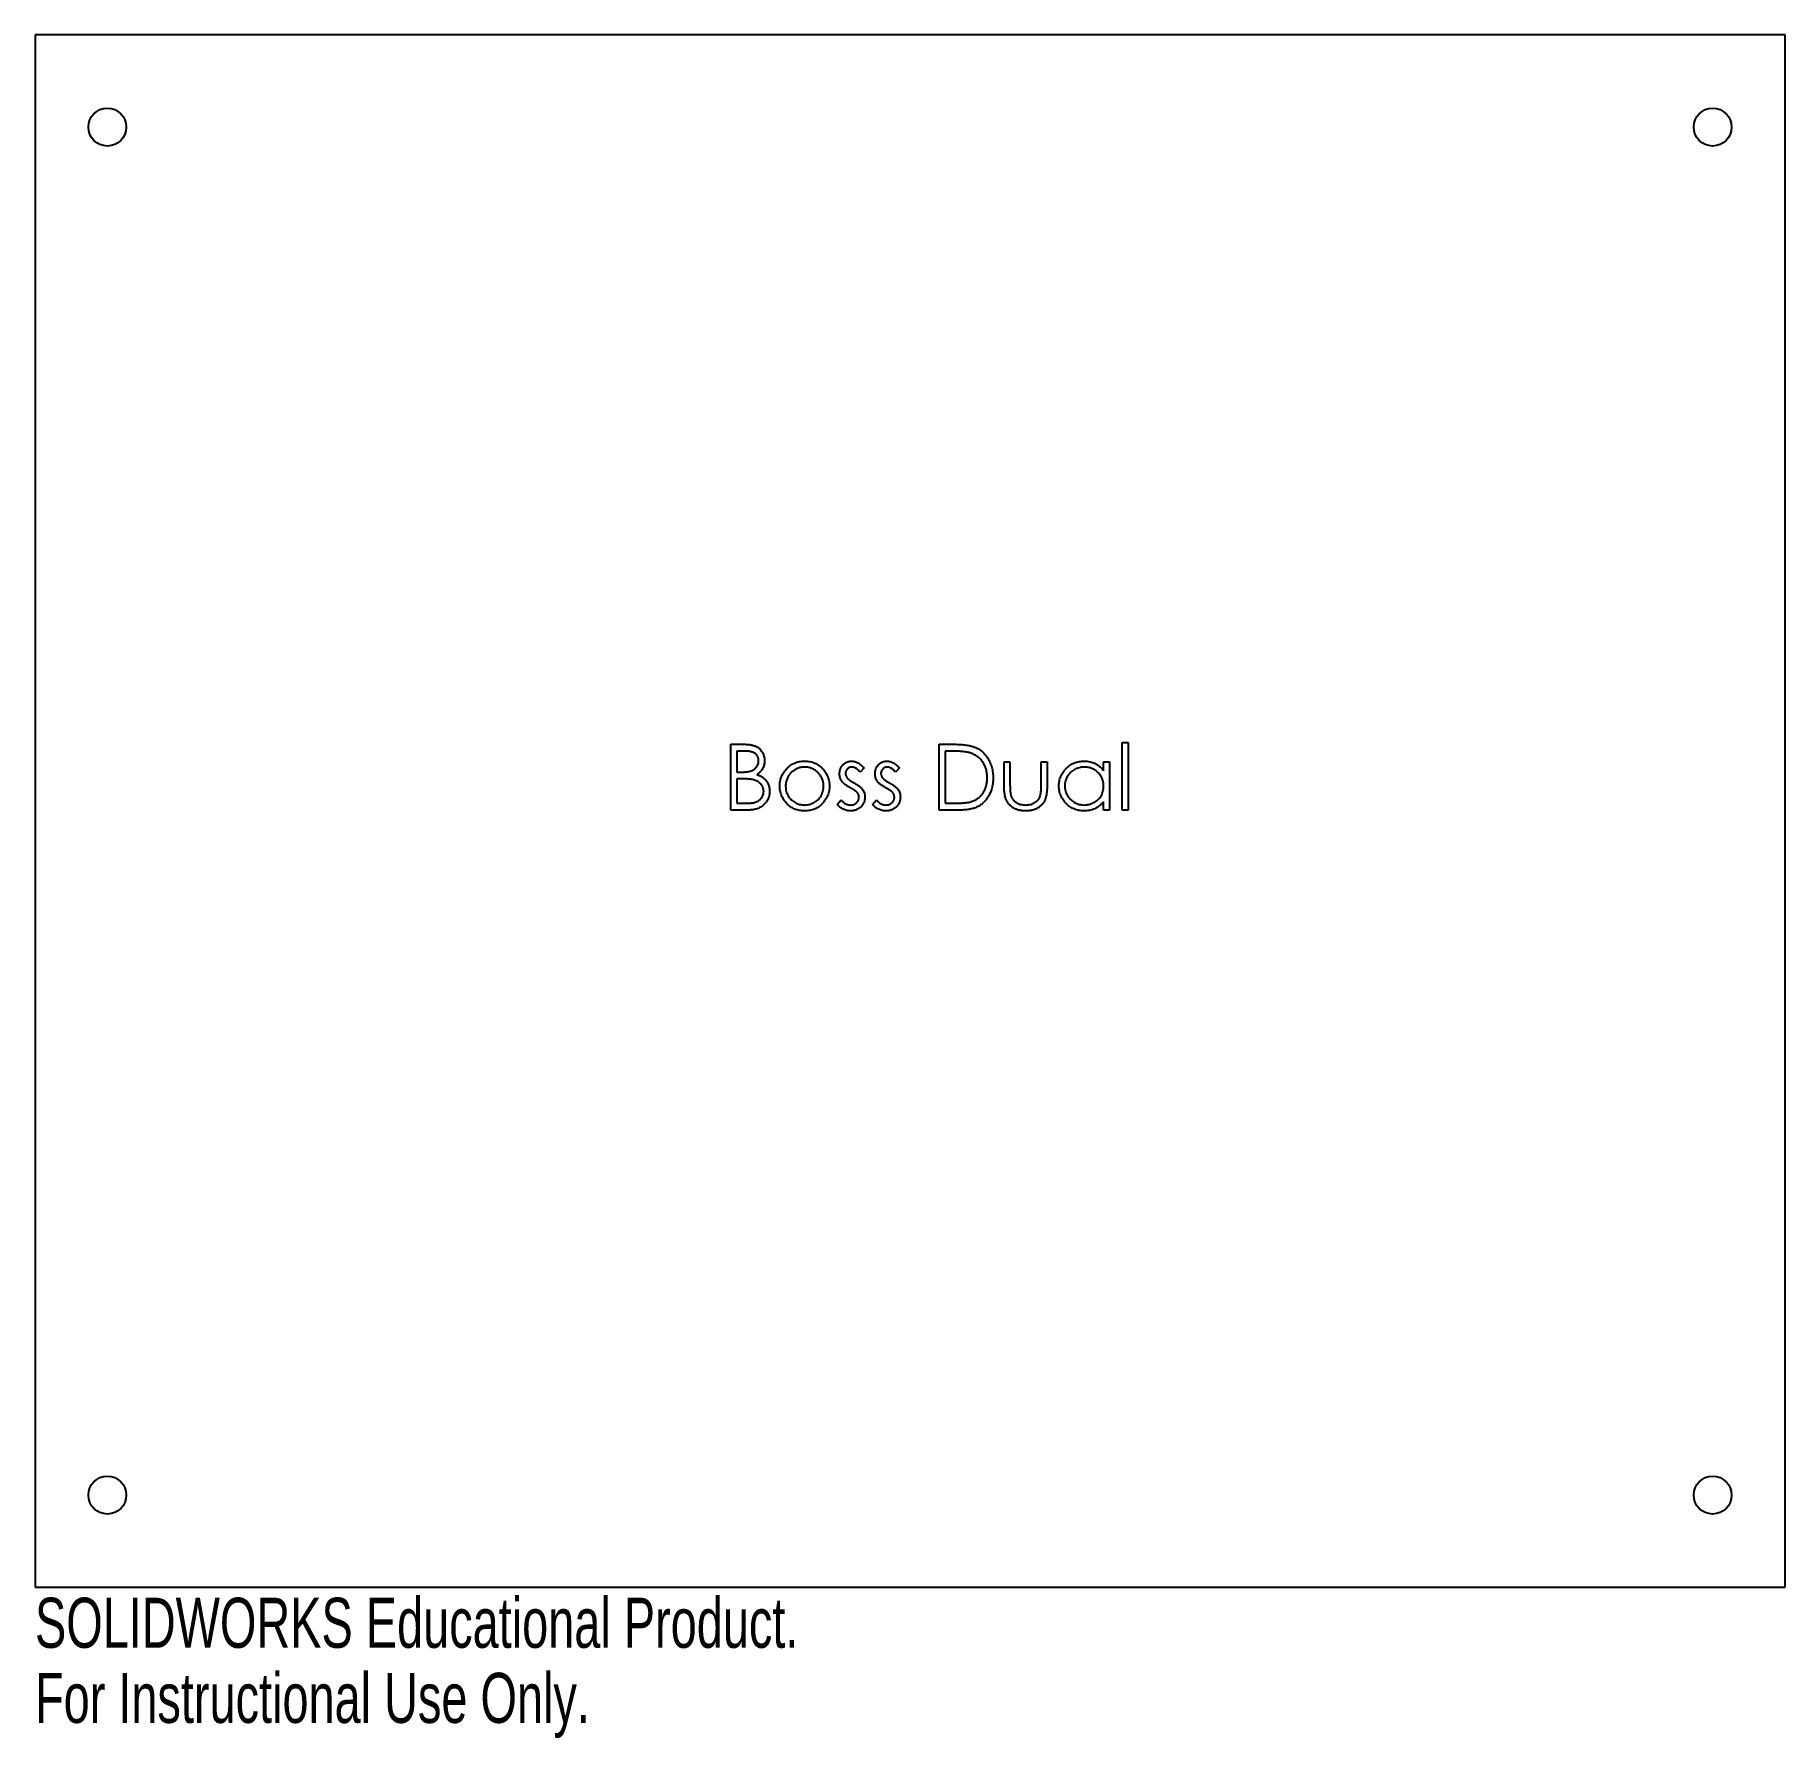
# Model space of a CAD drawing. Header units: inches. Extents: x -3.33 to 3.33, y -3.52 to 2.95.
import ezdxf

# ---------------------------------------------------------------- set-up
doc = ezdxf.new("R2010")
doc.units = ezdxf.units.IN
doc.header["$MEASUREMENT"] = 0
doc.styles.add('SLDTEXTSTYLE0', font='TXT', dxfattribs={"width": 0.7})

msp = doc.modelspace()

# ---------------------------------------------------------------- linework, layer by layer
at = {"color": 7, "linetype": 'Continuous', "lineweight": 25}
for p, q in [((-3.325, 2.95), (-3.325, -2.95)), ((3.325, 2.95), (-3.325, 2.95)), ((3.325, -2.95), (3.325, 2.95)), ((-0.681, 0.2539), (-0.6322, 0.2539)), ((-0.681, 0.0039), (-0.681, 0.2539)), ((-0.6585, 0.2283), (-0.6585, 0.1481)), ((-0.6281, 0.2283), (-0.6585, 0.2283)), ((0.1107, 0.2539), (0.1612, 0.2539)), ((0.1107, 0.0039), (0.1107, 0.2539)), ((0.1507, 0.2283), (0.1331, 0.2283)), ((0.1331, 0.2283), (0.1331, 0.0296)), ((0.8062, 0.2603), (0.8287, 0.2603)), ((0.8062, 0.0039), (0.8062, 0.2603)), ((0.8287, 0.2603), (0.8287, 0.0039)), ((-0.6585, 0.1481), (-0.6434, 0.1481)), ((-0.1745, 0.1638), (-0.1898, 0.1481)), ((-0.0399, 0.1638), (-0.0552, 0.1481)), ((0.3575, 0.1866), (0.3799, 0.1866)), ((0.3575, 0.0993), (0.3575, 0.1866)), ((0.3799, 0.1866), (0.3799, 0.1019)), ((0.4985, 0.1866), (0.521, 0.1866)), ((0.4985, 0.1019), (0.4985, 0.1866)), ((0.521, 0.1866), (0.521, 0.0977)), ((0.7357, 0.1528), (0.7357, 0.1866)), ((0.7357, 0.1866), (0.7581, 0.1866)), ((0.7581, 0.1866), (0.7581, 0.0039)), ((-0.6585, 0.1225), (-0.6585, 0.0296)), ((-0.6436, 0.1225), (-0.6585, 0.1225)), ((-0.6133, 0.0039), (-0.681, 0.0039)), ((-0.6585, 0.0296), (-0.6266, 0.0296)), ((-0.2771, 0.0255), (-0.2622, 0.0424)), ((-0.1425, 0.0255), (-0.1276, 0.0424)), ((0.1882, 0.0039), (0.1107, 0.0039)), ((0.1331, 0.0296), (0.1618, 0.0296)), ((0.7357, 0.0039), (0.7357, 0.0355)), ((0.7581, 0.0039), (0.7357, 0.0039)), ((0.8287, 0.0039), (0.8062, 0.0039)), ((-3.325, -2.95), (3.325, -2.95))]:
    msp.add_line(p, q, dxfattribs=at)
for centre in [(-3.05, 2.6), (3.05, 2.6), (-3.05, -2.6), (3.05, -2.6)]:
    msp.add_circle(centre, 0.072, dxfattribs=at)
for points, knots in [([(-0.6322, 0.2539), (-0.6298, 0.2539), (-0.6252, 0.2539), (-0.6184, 0.2535), (-0.6121, 0.253), (-0.6062, 0.2522), (-0.6008, 0.2512), (-0.5958, 0.25), (-0.5911, 0.2486), (-0.5856, 0.2463), (-0.5794, 0.2429), (-0.5726, 0.2379), (-0.5667, 0.2318), (-0.5617, 0.2249), (-0.5577, 0.2173), (-0.5549, 0.2092), (-0.553, 0.2007), (-0.5528, 0.1949), (-0.5527, 0.192)], [0, 0, 0, 0, 0.062594, 0.121323, 0.17668, 0.228365, 0.276868, 0.321879, 0.364099, 0.403356, 0.477968, 0.550535, 0.623584, 0.698175, 0.773354, 0.847281, 0.922818, 1, 1, 1, 1]), ([(-0.5752, 0.1915), (-0.5752, 0.1929), (-0.5753, 0.1956), (-0.5759, 0.1996), (-0.5769, 0.2033), (-0.5782, 0.2069), (-0.5801, 0.2101), (-0.5823, 0.2132), (-0.5849, 0.216), (-0.5879, 0.2186), (-0.5913, 0.2209), (-0.5952, 0.2229), (-0.5995, 0.2245), (-0.6043, 0.2259), (-0.6096, 0.2269), (-0.6153, 0.2278), (-0.6216, 0.2282), (-0.6258, 0.2282), (-0.6281, 0.2283)], [0, 0, 0, 0, 0.0570031, 0.1118179, 0.1644024, 0.2158698, 0.2668411, 0.317479, 0.3699021, 0.4234004, 0.4797184, 0.5392415, 0.6024307, 0.6710295, 0.7444848, 0.823454, 0.9087403, 1, 1, 1, 1]), ([(0.2276, 0.2213), (0.2255, 0.2218), (0.221, 0.2231), (0.2137, 0.2244), (0.2055, 0.2256), (0.1964, 0.2266), (0.1863, 0.2273), (0.1753, 0.2279), (0.1633, 0.2282), (0.155, 0.2283), (0.1507, 0.2283)], [0, 0, 0, 0, 0.084319, 0.179285, 0.286583, 0.405111, 0.535593, 0.67819, 0.832976, 1, 1, 1, 1]), ([(0.1612, 0.2539), (0.1656, 0.2539), (0.1741, 0.2538), (0.1863, 0.2534), (0.1977, 0.2528), (0.2081, 0.2518), (0.2175, 0.2505), (0.226, 0.249), (0.2336, 0.2472), (0.2383, 0.2456), (0.2405, 0.2449)], [0, 0, 0, 0, 0.164289, 0.317406, 0.458844, 0.589367, 0.707831, 0.81577, 0.91288, 1, 1, 1, 1]), ([(0.2934, 0.1258), (0.2934, 0.1287), (0.2933, 0.1345), (0.2924, 0.1429), (0.2911, 0.151), (0.2892, 0.1588), (0.2867, 0.1663), (0.2837, 0.1734), (0.2802, 0.1803), (0.2761, 0.1867), (0.2715, 0.1928), (0.2665, 0.1983), (0.2611, 0.2034), (0.2553, 0.2081), (0.2489, 0.2121), (0.2422, 0.2157), (0.2351, 0.2188), (0.2301, 0.2204), (0.2276, 0.2213)], [0, 0, 0, 0, 0.070151, 0.137813, 0.203226, 0.267174, 0.330024, 0.391794, 0.453084, 0.514334, 0.575, 0.634865, 0.694116, 0.753442, 0.813126, 0.87408, 0.936007, 1, 1, 1, 1]), ([(0.2405, 0.2449), (0.2434, 0.2438), (0.2491, 0.2416), (0.2573, 0.2375), (0.2649, 0.2329), (0.2722, 0.2276), (0.2788, 0.2217), (0.2851, 0.2154), (0.2908, 0.2083), (0.296, 0.2007), (0.3007, 0.1927), (0.3048, 0.1843), (0.3081, 0.1754), (0.311, 0.1662), (0.3132, 0.1566), (0.3147, 0.1467), (0.3157, 0.1363), (0.3158, 0.1293), (0.3158, 0.1258)], [0, 0, 0, 0, 0.061545, 0.121694, 0.181155, 0.239875, 0.298702, 0.357647, 0.417605, 0.478494, 0.540407, 0.602345, 0.665004, 0.728559, 0.793651, 0.860534, 0.929236, 1, 1, 1, 1]), ([(-0.6434, 0.1481), (-0.6412, 0.1482), (-0.637, 0.1482), (-0.6308, 0.1484), (-0.6251, 0.1488), (-0.6198, 0.1493), (-0.615, 0.15), (-0.6107, 0.1509), (-0.6067, 0.1518), (-0.6022, 0.1533), (-0.5971, 0.1556), (-0.5916, 0.1591), (-0.5867, 0.1633), (-0.5826, 0.1682), (-0.5793, 0.1735), (-0.577, 0.1793), (-0.5754, 0.1853), (-0.5753, 0.1894), (-0.5752, 0.1915)], [0, 0, 0, 0, 0.072301, 0.1397, 0.202289, 0.2606, 0.31319, 0.361739, 0.405706, 0.44554, 0.518832, 0.589778, 0.658867, 0.72843, 0.797283, 0.864815, 0.931364, 1, 1, 1, 1]), ([(-0.5527, 0.192), (-0.5528, 0.1892), (-0.553, 0.1838), (-0.5544, 0.1758), (-0.5567, 0.1683), (-0.5599, 0.1611), (-0.5641, 0.1546), (-0.569, 0.1485), (-0.5749, 0.1432), (-0.5794, 0.1403), (-0.5816, 0.1388)], [0, 0, 0, 0, 0.130569, 0.256581, 0.380552, 0.503623, 0.625739, 0.747549, 0.871766, 1, 1, 1, 1]), ([(-0.5816, 0.1388), (-0.5788, 0.1377), (-0.5734, 0.1356), (-0.5659, 0.1319), (-0.5595, 0.1279), (-0.554, 0.1235), (-0.5493, 0.1188), (-0.5453, 0.1137), (-0.5418, 0.1081), (-0.5388, 0.102), (-0.5365, 0.0956), (-0.5347, 0.089), (-0.5337, 0.082), (-0.5336, 0.0773), (-0.5335, 0.0749)], [0, 0, 0, 0, 0.106057, 0.202914, 0.2903, 0.370223, 0.446384, 0.521397, 0.598291, 0.676142, 0.755529, 0.834887, 0.916646, 1, 1, 1, 1]), ([(-0.4951, 0.0948), (-0.495, 0.0978), (-0.4948, 0.1039), (-0.4937, 0.1128), (-0.4917, 0.1214), (-0.4889, 0.1297), (-0.4854, 0.1377), (-0.4811, 0.1454), (-0.476, 0.1527), (-0.472, 0.1573), (-0.47, 0.1596)], [0, 0, 0, 0, 0.128919, 0.255238, 0.378679, 0.501088, 0.622714, 0.746241, 0.871589, 1, 1, 1, 1]), ([(-0.4005, 0.1674), (-0.4029, 0.1673), (-0.4077, 0.1672), (-0.4148, 0.1661), (-0.4215, 0.1645), (-0.4281, 0.1622), (-0.4343, 0.1592), (-0.4403, 0.1555), (-0.4461, 0.1511), (-0.4515, 0.1462), (-0.4564, 0.1408), (-0.4607, 0.135), (-0.4644, 0.1289), (-0.4674, 0.1226), (-0.4697, 0.116), (-0.4714, 0.1091), (-0.4724, 0.102), (-0.4726, 0.0971), (-0.4726, 0.0946)], [0, 0, 0, 0, 0.063846, 0.126044, 0.187165, 0.247399, 0.30838, 0.36978, 0.432584, 0.497641, 0.562401, 0.625557, 0.687332, 0.748313, 0.809791, 0.871768, 0.934836, 1, 1, 1, 1]), ([(-0.47, 0.1596), (-0.4677, 0.162), (-0.4631, 0.1668), (-0.4555, 0.1729), (-0.4474, 0.1782), (-0.4389, 0.1824), (-0.4299, 0.1857), (-0.4205, 0.1881), (-0.4106, 0.1896), (-0.4038, 0.1897), (-0.4004, 0.1898)], [0, 0, 0, 0, 0.128498, 0.252713, 0.374819, 0.496436, 0.617911, 0.741288, 0.8687, 1, 1, 1, 1]), ([(-0.3284, 0.0946), (-0.3285, 0.0971), (-0.3286, 0.102), (-0.3296, 0.1091), (-0.3313, 0.116), (-0.3336, 0.1226), (-0.3366, 0.129), (-0.3404, 0.135), (-0.3447, 0.1408), (-0.3497, 0.1462), (-0.355, 0.1511), (-0.3608, 0.1555), (-0.3668, 0.1591), (-0.373, 0.1622), (-0.3795, 0.1645), (-0.3863, 0.1661), (-0.3933, 0.1672), (-0.3981, 0.1673), (-0.4005, 0.1674)], [0, 0, 0, 0, 0.065185, 0.128274, 0.19027, 0.251768, 0.312769, 0.374793, 0.43797, 0.503047, 0.568125, 0.63095, 0.692369, 0.752973, 0.813641, 0.874355, 0.936573, 1, 1, 1, 1]), ([(-0.4004, 0.1898), (-0.397, 0.1897), (-0.3903, 0.1896), (-0.3804, 0.1881), (-0.371, 0.1857), (-0.362, 0.1825), (-0.3536, 0.1782), (-0.3455, 0.173), (-0.3379, 0.1669), (-0.3333, 0.1621), (-0.331, 0.1597)], [0, 0, 0, 0, 0.131751, 0.258332, 0.382134, 0.503804, 0.624693, 0.746871, 0.871514, 1, 1, 1, 1]), ([(-0.331, 0.1597), (-0.329, 0.1574), (-0.325, 0.1529), (-0.32, 0.1455), (-0.3156, 0.1378), (-0.3121, 0.1298), (-0.3093, 0.1215), (-0.3074, 0.1128), (-0.3062, 0.1039), (-0.306, 0.0978), (-0.306, 0.0948)], [0, 0, 0, 0, 0.128157, 0.253834, 0.376506, 0.498534, 0.621368, 0.744565, 0.870634, 1, 1, 1, 1]), ([(-0.2675, 0.1419), (-0.2675, 0.1436), (-0.2674, 0.1469), (-0.2668, 0.1517), (-0.2657, 0.1563), (-0.2643, 0.1608), (-0.2624, 0.165), (-0.2602, 0.1689), (-0.2575, 0.1727), (-0.2545, 0.1762), (-0.2511, 0.1794), (-0.2475, 0.1822), (-0.2436, 0.1845), (-0.2396, 0.1865), (-0.2353, 0.188), (-0.2309, 0.189), (-0.2262, 0.1897), (-0.223, 0.1898), (-0.2213, 0.1898)], [0, 0, 0, 0, 0.067978, 0.133044, 0.196507, 0.258613, 0.319728, 0.380873, 0.442636, 0.505079, 0.567881, 0.628814, 0.68891, 0.748765, 0.809386, 0.870884, 0.934037, 1, 1, 1, 1]), ([(-0.2591, 0.1137), (-0.2604, 0.1158), (-0.263, 0.12), (-0.2655, 0.1269), (-0.2673, 0.1343), (-0.2674, 0.1393), (-0.2675, 0.1419)], [0, 0, 0, 0, 0.2462524, 0.4925908, 0.74057, 1, 1, 1, 1]), ([(-0.2213, 0.1674), (-0.2229, 0.1673), (-0.226, 0.1672), (-0.2305, 0.1656), (-0.2346, 0.1633), (-0.2382, 0.16), (-0.2412, 0.1563), (-0.2434, 0.1521), (-0.2448, 0.1475), (-0.245, 0.1444), (-0.2451, 0.1428)], [0, 0, 0, 0, 0.124958, 0.245901, 0.369166, 0.498511, 0.628504, 0.751028, 0.873724, 1, 1, 1, 1]), ([(-0.2451, 0.1428), (-0.245, 0.1413), (-0.2448, 0.1385), (-0.2436, 0.1342), (-0.2416, 0.1301), (-0.2398, 0.1275), (-0.2388, 0.1262)], [0, 0, 0, 0, 0.2400399, 0.4794032, 0.7317567, 1, 1, 1, 1]), ([(-0.2213, 0.1898), (-0.2194, 0.1897), (-0.2155, 0.1896), (-0.2096, 0.1883), (-0.2037, 0.1862), (-0.1978, 0.1834), (-0.192, 0.1796), (-0.1861, 0.1751), (-0.1802, 0.1699), (-0.1765, 0.1659), (-0.1745, 0.1638)], [0, 0, 0, 0, 0.105714, 0.213412, 0.326127, 0.444452, 0.569061, 0.702712, 0.846318, 1, 1, 1, 1]), ([(-0.1898, 0.1481), (-0.1911, 0.1497), (-0.1936, 0.1526), (-0.1976, 0.1565), (-0.2016, 0.1598), (-0.2056, 0.1626), (-0.2095, 0.1647), (-0.2135, 0.1662), (-0.2174, 0.1672), (-0.22, 0.1673), (-0.2213, 0.1674)], [0, 0, 0, 0, 0.1582231, 0.3050355, 0.441309, 0.5659632, 0.6835251, 0.7933341, 0.8985175, 1, 1, 1, 1]), ([(-0.1329, 0.1419), (-0.1328, 0.1436), (-0.1328, 0.1469), (-0.1322, 0.1517), (-0.1311, 0.1563), (-0.1297, 0.1608), (-0.1278, 0.165), (-0.1256, 0.1689), (-0.1229, 0.1727), (-0.1199, 0.1762), (-0.1165, 0.1794), (-0.1129, 0.1822), (-0.109, 0.1845), (-0.105, 0.1865), (-0.1007, 0.188), (-0.0962, 0.189), (-0.0915, 0.1897), (-0.0883, 0.1898), (-0.0867, 0.1898)], [0, 0, 0, 0, 0.067978, 0.133044, 0.196507, 0.258613, 0.319728, 0.380873, 0.442636, 0.505079, 0.567881, 0.628814, 0.68891, 0.748765, 0.809386, 0.870884, 0.934037, 1, 1, 1, 1]), ([(-0.1245, 0.1137), (-0.1258, 0.1158), (-0.1284, 0.12), (-0.1309, 0.1269), (-0.1326, 0.1343), (-0.1328, 0.1393), (-0.1329, 0.1419)], [0, 0, 0, 0, 0.246252, 0.492591, 0.74057, 1, 1, 1, 1]), ([(-0.0867, 0.1674), (-0.0883, 0.1673), (-0.0914, 0.1672), (-0.0959, 0.1656), (-0.1, 0.1633), (-0.1036, 0.16), (-0.1066, 0.1563), (-0.1088, 0.1521), (-0.1102, 0.1475), (-0.1104, 0.1444), (-0.1104, 0.1428)], [0, 0, 0, 0, 0.124958, 0.245901, 0.369166, 0.498511, 0.628504, 0.751028, 0.873724, 1, 1, 1, 1]), ([(-0.1104, 0.1428), (-0.1104, 0.1413), (-0.1102, 0.1385), (-0.109, 0.1342), (-0.107, 0.1301), (-0.1052, 0.1275), (-0.1042, 0.1262)], [0, 0, 0, 0, 0.24004, 0.479403, 0.731757, 1, 1, 1, 1]), ([(-0.0867, 0.1898), (-0.0848, 0.1897), (-0.0808, 0.1896), (-0.075, 0.1883), (-0.0691, 0.1862), (-0.0632, 0.1834), (-0.0574, 0.1796), (-0.0515, 0.1751), (-0.0456, 0.1699), (-0.0418, 0.1659), (-0.0399, 0.1638)], [0, 0, 0, 0, 0.105714, 0.213412, 0.326127, 0.444452, 0.569061, 0.702712, 0.846318, 1, 1, 1, 1]), ([(-0.0552, 0.1481), (-0.0565, 0.1497), (-0.059, 0.1526), (-0.063, 0.1565), (-0.067, 0.1598), (-0.0709, 0.1626), (-0.0749, 0.1647), (-0.0789, 0.1662), (-0.0828, 0.1672), (-0.0854, 0.1673), (-0.0867, 0.1674)], [0, 0, 0, 0, 0.1582231, 0.3050355, 0.441309, 0.5659632, 0.6835251, 0.7933341, 0.8985175, 1, 1, 1, 1]), ([(0.5658, 0.0958), (0.5659, 0.0989), (0.5661, 0.1052), (0.5674, 0.1145), (0.5696, 0.1233), (0.5728, 0.1319), (0.5767, 0.14), (0.5816, 0.1479), (0.5873, 0.1553), (0.5939, 0.1623), (0.601, 0.1688), (0.6087, 0.1744), (0.6166, 0.1792), (0.625, 0.183), (0.6337, 0.1861), (0.6427, 0.1883), (0.6522, 0.1895), (0.6586, 0.1897), (0.6618, 0.1898)], [0, 0, 0, 0, 0.063775, 0.126079, 0.186904, 0.247574, 0.308003, 0.369132, 0.432033, 0.496791, 0.561611, 0.624914, 0.686726, 0.748079, 0.809582, 0.871631, 0.934886, 1, 1, 1, 1]), ([(0.6621, 0.1674), (0.6588, 0.1673), (0.6523, 0.167), (0.6428, 0.1652), (0.6337, 0.1622), (0.6251, 0.1582), (0.6171, 0.153), (0.6099, 0.1468), (0.6035, 0.1397), (0.5981, 0.1316), (0.5937, 0.1231), (0.5906, 0.1141), (0.5886, 0.1049), (0.5884, 0.0986), (0.5883, 0.0955)], [0, 0, 0, 0, 0.085921, 0.169593, 0.252476, 0.336244, 0.419505, 0.502036, 0.584775, 0.669846, 0.754185, 0.836658, 0.91801, 1, 1, 1, 1]), ([(0.6618, 0.1898), (0.6655, 0.1897), (0.6728, 0.1895), (0.6835, 0.1878), (0.6936, 0.185), (0.7033, 0.1812), (0.7124, 0.176), (0.7208, 0.1696), (0.7287, 0.1618), (0.7333, 0.1559), (0.7357, 0.1528)], [0, 0, 0, 0, 0.129862, 0.254654, 0.376015, 0.495255, 0.614798, 0.738106, 0.865196, 1, 1, 1, 1]), ([(0.7357, 0.0949), (0.7356, 0.0974), (0.7355, 0.1024), (0.7345, 0.1097), (0.7328, 0.1166), (0.7305, 0.1233), (0.7275, 0.1296), (0.7238, 0.1357), (0.7195, 0.1414), (0.7145, 0.1467), (0.7091, 0.1515), (0.7033, 0.1558), (0.6972, 0.1594), (0.6908, 0.1623), (0.684, 0.1646), (0.677, 0.1662), (0.6696, 0.1672), (0.6646, 0.1673), (0.6621, 0.1674)], [0, 0, 0, 0, 0.065634, 0.129188, 0.191219, 0.251913, 0.312507, 0.373494, 0.435152, 0.498741, 0.562095, 0.624187, 0.685476, 0.746097, 0.807612, 0.869967, 0.933951, 1, 1, 1, 1]), ([(-0.5969, 0.1196), (-0.5981, 0.1198), (-0.6007, 0.1203), (-0.605, 0.1209), (-0.6099, 0.1214), (-0.6155, 0.1218), (-0.6216, 0.1222), (-0.6284, 0.1223), (-0.6358, 0.1225), (-0.641, 0.1225), (-0.6436, 0.1225)], [0, 0, 0, 0, 0.079306, 0.171953, 0.277057, 0.394731, 0.526177, 0.671345, 0.829285, 1, 1, 1, 1]), ([(-0.6266, 0.0296), (-0.6243, 0.0296), (-0.6199, 0.0296), (-0.6135, 0.0298), (-0.6076, 0.0302), (-0.6022, 0.0308), (-0.5972, 0.0315), (-0.5928, 0.0324), (-0.5887, 0.0334), (-0.5841, 0.035), (-0.5788, 0.0375), (-0.5732, 0.0412), (-0.5681, 0.0457), (-0.5639, 0.0508), (-0.5604, 0.0564), (-0.5578, 0.0624), (-0.5562, 0.0686), (-0.556, 0.0728), (-0.556, 0.0749)], [0, 0, 0, 0, 0.072502, 0.139739, 0.201795, 0.259822, 0.312206, 0.360773, 0.40454, 0.443698, 0.516841, 0.587874, 0.657965, 0.728969, 0.799308, 0.866636, 0.933116, 1, 1, 1, 1]), ([(-0.5335, 0.0749), (-0.5336, 0.0724), (-0.5337, 0.0676), (-0.5347, 0.0606), (-0.5365, 0.0538), (-0.5388, 0.0474), (-0.5419, 0.0412), (-0.5456, 0.0353), (-0.5501, 0.0297), (-0.5551, 0.0244), (-0.5608, 0.0196), (-0.5669, 0.0154), (-0.5735, 0.0119), (-0.5806, 0.0089), (-0.5881, 0.0067), (-0.5961, 0.0051), (-0.6046, 0.004), (-0.6104, 0.004), (-0.6133, 0.0039)], [0, 0, 0, 0, 0.06116, 0.120335, 0.17818, 0.235235, 0.292683, 0.351186, 0.410457, 0.47172, 0.533761, 0.595739, 0.657888, 0.721295, 0.786823, 0.854686, 0.925478, 1, 1, 1, 1]), ([(-0.556, 0.0749), (-0.556, 0.0762), (-0.556, 0.0788), (-0.5566, 0.0827), (-0.5575, 0.0864), (-0.5586, 0.09), (-0.5602, 0.0935), (-0.5621, 0.0968), (-0.5643, 0.1), (-0.5677, 0.1041), (-0.5727, 0.1088), (-0.5799, 0.1134), (-0.588, 0.1172), (-0.5938, 0.1187), (-0.5969, 0.1196)], [0, 0, 0, 0, 0.060287, 0.119602, 0.177503, 0.235143, 0.292133, 0.350871, 0.410098, 0.470732, 0.594829, 0.722579, 0.856691, 1, 1, 1, 1]), ([(-0.4004, 0.0007), (-0.4038, 0.0008), (-0.4105, 0.001), (-0.4203, 0.0023), (-0.4295, 0.0045), (-0.4383, 0.0076), (-0.4467, 0.0116), (-0.4546, 0.0165), (-0.4619, 0.0222), (-0.4687, 0.0288), (-0.4749, 0.036), (-0.4803, 0.0435), (-0.4848, 0.0513), (-0.4886, 0.0594), (-0.4915, 0.0678), (-0.4935, 0.0766), (-0.4948, 0.0856), (-0.495, 0.0917), (-0.4951, 0.0948)], [0, 0, 0, 0, 0.068742, 0.134635, 0.198324, 0.260825, 0.322714, 0.384555, 0.446913, 0.510958, 0.574931, 0.636685, 0.697483, 0.757134, 0.816966, 0.876818, 0.937663, 1, 1, 1, 1]), ([(-0.4726, 0.0946), (-0.4725, 0.0914), (-0.4723, 0.0851), (-0.4704, 0.0757), (-0.4673, 0.0668), (-0.4631, 0.0582), (-0.4579, 0.0503), (-0.4517, 0.0433), (-0.4447, 0.0372), (-0.4368, 0.0321), (-0.4284, 0.0281), (-0.4194, 0.0253), (-0.4101, 0.0234), (-0.4037, 0.0232), (-0.4005, 0.0231)], [0, 0, 0, 0, 0.0847327, 0.1681787, 0.2514882, 0.3358407, 0.4198345, 0.5023449, 0.583649, 0.665931, 0.7487165, 0.8310473, 0.9144098, 1, 1, 1, 1]), ([(-0.4005, 0.0231), (-0.3973, 0.0232), (-0.3909, 0.0234), (-0.3816, 0.0253), (-0.3727, 0.0281), (-0.3642, 0.0321), (-0.3564, 0.0372), (-0.3493, 0.0432), (-0.3432, 0.0503), (-0.3379, 0.0582), (-0.3337, 0.0667), (-0.3306, 0.0757), (-0.3287, 0.0851), (-0.3285, 0.0914), (-0.3284, 0.0946)], [0, 0, 0, 0, 0.085606, 0.168983, 0.250908, 0.333708, 0.416005, 0.49766, 0.579893, 0.663902, 0.748466, 0.831791, 0.915252, 1, 1, 1, 1]), ([(-0.306, 0.0948), (-0.306, 0.0917), (-0.3062, 0.0856), (-0.3075, 0.0766), (-0.3095, 0.0678), (-0.3124, 0.0594), (-0.3162, 0.0513), (-0.3207, 0.0435), (-0.3261, 0.036), (-0.3323, 0.0288), (-0.3391, 0.0222), (-0.3464, 0.0165), (-0.3542, 0.0116), (-0.3626, 0.0076), (-0.3714, 0.0045), (-0.3806, 0.0023), (-0.3904, 0.001), (-0.397, 0.0008), (-0.4004, 0.0007)], [0, 0, 0, 0, 0.062416, 0.123337, 0.183265, 0.243172, 0.302898, 0.363774, 0.425605, 0.489659, 0.553785, 0.616222, 0.677854, 0.739517, 0.802097, 0.865866, 0.931508, 1, 1, 1, 1]), ([(-0.2276, 0.0888), (-0.2295, 0.0898), (-0.2331, 0.0919), (-0.2382, 0.095), (-0.2428, 0.0982), (-0.247, 0.1012), (-0.2508, 0.1044), (-0.254, 0.1075), (-0.2568, 0.1105), (-0.2584, 0.1127), (-0.2591, 0.1137)], [0, 0, 0, 0, 0.157762, 0.30595, 0.443775, 0.572824, 0.692154, 0.802296, 0.905564, 1, 1, 1, 1]), ([(-0.2388, 0.1262), (-0.2383, 0.1255), (-0.2371, 0.124), (-0.2348, 0.122), (-0.2322, 0.1197), (-0.2291, 0.1174), (-0.2256, 0.115), (-0.2217, 0.1126), (-0.2174, 0.1099), (-0.2143, 0.1083), (-0.2128, 0.1074)], [0, 0, 0, 0, 0.0834251, 0.1775598, 0.2839824, 0.4022167, 0.5335685, 0.676121, 0.8316494, 1, 1, 1, 1]), ([(-0.1999, 0.07), (-0.2005, 0.0706), (-0.2018, 0.072), (-0.204, 0.0741), (-0.2068, 0.0762), (-0.21, 0.0786), (-0.2137, 0.081), (-0.2179, 0.0834), (-0.2226, 0.0861), (-0.2259, 0.0879), (-0.2276, 0.0888)], [0, 0, 0, 0, 0.076875, 0.167462, 0.27227, 0.389551, 0.520801, 0.666263, 0.825545, 1, 1, 1, 1]), ([(-0.2128, 0.1074), (-0.2108, 0.1063), (-0.2071, 0.1042), (-0.2017, 0.1009), (-0.1969, 0.0977), (-0.1925, 0.0945), (-0.1886, 0.0913), (-0.1852, 0.0881), (-0.1823, 0.085), (-0.1806, 0.0828), (-0.1799, 0.0817)], [0, 0, 0, 0, 0.1589891, 0.3071146, 0.4462132, 0.5748761, 0.6941521, 0.8045812, 0.9065933, 1, 1, 1, 1]), ([(-0.1938, 0.0525), (-0.1939, 0.0541), (-0.194, 0.0573), (-0.1952, 0.0618), (-0.1971, 0.0662), (-0.199, 0.0687), (-0.1999, 0.07)], [0, 0, 0, 0, 0.2534754, 0.5004533, 0.7455781, 1, 1, 1, 1]), ([(-0.1799, 0.0817), (-0.1786, 0.0796), (-0.176, 0.0754), (-0.1732, 0.0685), (-0.1717, 0.0611), (-0.1714, 0.0561), (-0.1713, 0.0535)], [0, 0, 0, 0, 0.248839, 0.495235, 0.743336, 1, 1, 1, 1]), ([(-0.093, 0.0888), (-0.0949, 0.0898), (-0.0985, 0.0919), (-0.1036, 0.095), (-0.1082, 0.0982), (-0.1124, 0.1012), (-0.1161, 0.1044), (-0.1194, 0.1075), (-0.1222, 0.1105), (-0.1238, 0.1127), (-0.1245, 0.1137)], [0, 0, 0, 0, 0.157762, 0.30595, 0.443775, 0.572824, 0.692154, 0.802296, 0.905564, 1, 1, 1, 1]), ([(-0.1042, 0.1262), (-0.1037, 0.1255), (-0.1025, 0.124), (-0.1002, 0.122), (-0.0976, 0.1197), (-0.0945, 0.1174), (-0.091, 0.115), (-0.0871, 0.1126), (-0.0828, 0.1099), (-0.0797, 0.1083), (-0.0781, 0.1074)], [0, 0, 0, 0, 0.083425, 0.17756, 0.283982, 0.402217, 0.533568, 0.676121, 0.831649, 1, 1, 1, 1]), ([(-0.0653, 0.07), (-0.0659, 0.0706), (-0.0671, 0.072), (-0.0694, 0.0741), (-0.0722, 0.0762), (-0.0754, 0.0786), (-0.0791, 0.081), (-0.0833, 0.0834), (-0.088, 0.0861), (-0.0913, 0.0879), (-0.093, 0.0888)], [0, 0, 0, 0, 0.0768751, 0.1674617, 0.27227, 0.3895508, 0.5208014, 0.6662633, 0.8255449, 1, 1, 1, 1]), ([(-0.0781, 0.1074), (-0.0762, 0.1063), (-0.0724, 0.1042), (-0.0671, 0.1009), (-0.0623, 0.0977), (-0.0579, 0.0945), (-0.054, 0.0913), (-0.0506, 0.0881), (-0.0477, 0.085), (-0.046, 0.0828), (-0.0452, 0.0817)], [0, 0, 0, 0, 0.158989, 0.307115, 0.446213, 0.574876, 0.694152, 0.804581, 0.906593, 1, 1, 1, 1]), ([(-0.0592, 0.0525), (-0.0592, 0.0541), (-0.0594, 0.0573), (-0.0606, 0.0618), (-0.0625, 0.0662), (-0.0644, 0.0687), (-0.0653, 0.07)], [0, 0, 0, 0, 0.2534754, 0.5004533, 0.7455781, 1, 1, 1, 1]), ([(-0.0452, 0.0817), (-0.0439, 0.0796), (-0.0413, 0.0754), (-0.0386, 0.0685), (-0.0371, 0.0611), (-0.0368, 0.0561), (-0.0367, 0.0535)], [0, 0, 0, 0, 0.248839, 0.495235, 0.743336, 1, 1, 1, 1]), ([(0.3158, 0.1258), (0.3158, 0.1227), (0.3157, 0.1166), (0.3149, 0.1076), (0.3138, 0.0989), (0.312, 0.0905), (0.3098, 0.0823), (0.307, 0.0745), (0.3038, 0.0669), (0.3001, 0.0596), (0.296, 0.0528), (0.2916, 0.0463), (0.287, 0.0403), (0.282, 0.0348), (0.2767, 0.0298), (0.2711, 0.0252), (0.2652, 0.0211), (0.2589, 0.0174), (0.2523, 0.0141), (0.245, 0.0114), (0.237, 0.0091), (0.2285, 0.0072), (0.2193, 0.0057), (0.2095, 0.0047), (0.199, 0.004), (0.1919, 0.0039), (0.1882, 0.0039)], [0, 0, 0, 0, 0.046081, 0.090807, 0.134295, 0.177024, 0.218823, 0.260244, 0.30108, 0.341614, 0.381583, 0.42012, 0.458075, 0.494738, 0.531195, 0.566934, 0.602713, 0.638327, 0.674853, 0.713467, 0.754442, 0.797815, 0.843989, 0.893072, 0.944963, 1, 1, 1, 1]), ([(0.2333, 0.0359), (0.2356, 0.0367), (0.2401, 0.0383), (0.2466, 0.0412), (0.2526, 0.0446), (0.2584, 0.0485), (0.2637, 0.0528), (0.2686, 0.0575), (0.2732, 0.0627), (0.2774, 0.0684), (0.2812, 0.0744), (0.2844, 0.0808), (0.2873, 0.0875), (0.2895, 0.0946), (0.2913, 0.1019), (0.2925, 0.1096), (0.2933, 0.1176), (0.2934, 0.123), (0.2934, 0.1258)], [0, 0, 0, 0, 0.0624145, 0.1233382, 0.1831245, 0.241783, 0.3005789, 0.3596801, 0.4188816, 0.4795307, 0.5408505, 0.6023034, 0.6644632, 0.7278057, 0.7928948, 0.8596723, 0.9284644, 1, 1, 1, 1]), ([(0.4394, 0.0007), (0.4372, 0.0007), (0.4328, 0.0008), (0.4264, 0.0013), (0.4203, 0.0021), (0.4144, 0.0033), (0.4088, 0.0048), (0.4035, 0.0066), (0.3985, 0.0089), (0.3938, 0.0113), (0.3894, 0.0142), (0.3852, 0.0173), (0.3814, 0.0206), (0.3778, 0.0243), (0.3745, 0.0282), (0.3716, 0.0324), (0.3689, 0.0368), (0.3664, 0.0415), (0.3643, 0.0467), (0.3624, 0.0524), (0.3609, 0.0587), (0.3597, 0.0657), (0.3587, 0.0732), (0.358, 0.0814), (0.3576, 0.0902), (0.3575, 0.0962), (0.3575, 0.0993)], [0, 0, 0, 0, 0.045152, 0.088727, 0.130534, 0.171071, 0.210096, 0.247769, 0.284849, 0.320986, 0.356387, 0.391549, 0.426191, 0.460511, 0.494971, 0.529534, 0.564576, 0.600096, 0.637535, 0.678213, 0.722583, 0.770182, 0.821879, 0.877067, 0.936524, 1, 1, 1, 1]), ([(0.3799, 0.1019), (0.38, 0.0994), (0.38, 0.0946), (0.3801, 0.0878), (0.3804, 0.0815), (0.3808, 0.0759), (0.3813, 0.0708), (0.3819, 0.0664), (0.3826, 0.0626), (0.3832, 0.0602), (0.3835, 0.0592)], [0, 0, 0, 0, 0.173617, 0.33212, 0.477936, 0.609932, 0.727032, 0.831671, 0.921715, 1, 1, 1, 1]), ([(0.521, 0.0977), (0.5209, 0.0946), (0.5209, 0.0888), (0.5205, 0.0803), (0.5198, 0.0723), (0.5188, 0.065), (0.5176, 0.0582), (0.516, 0.052), (0.5142, 0.0463), (0.5121, 0.0412), (0.5096, 0.0366), (0.507, 0.0322), (0.5039, 0.0281), (0.5007, 0.0242), (0.4972, 0.0206), (0.4933, 0.0173), (0.4892, 0.0142), (0.4848, 0.0114), (0.4801, 0.0088), (0.4752, 0.0066), (0.4699, 0.0049), (0.4644, 0.0033), (0.4585, 0.0021), (0.4524, 0.0013), (0.446, 0.0008), (0.4416, 0.0007), (0.4394, 0.0007)], [0, 0, 0, 0, 0.06221, 0.120696, 0.175548, 0.226191, 0.273711, 0.317302, 0.357837, 0.395428, 0.431089, 0.466097, 0.501015, 0.535424, 0.570174, 0.604765, 0.640093, 0.675939, 0.712225, 0.749455, 0.787601, 0.826784, 0.867829, 0.91016, 0.953939, 1, 1, 1, 1]), ([(0.4948, 0.0574), (0.4951, 0.0584), (0.4958, 0.0606), (0.4965, 0.0643), (0.4971, 0.0688), (0.4977, 0.074), (0.4981, 0.0799), (0.4983, 0.0866), (0.4985, 0.094), (0.4985, 0.0992), (0.4985, 0.1019)], [0, 0, 0, 0, 0.069693, 0.154074, 0.254591, 0.371465, 0.504755, 0.653494, 0.818953, 1, 1, 1, 1]), ([(0.6611, 0.0007), (0.6579, 0.0008), (0.6515, 0.001), (0.6421, 0.0023), (0.6331, 0.0045), (0.6245, 0.0075), (0.6162, 0.0114), (0.6083, 0.0162), (0.6007, 0.0218), (0.5936, 0.0283), (0.5871, 0.0353), (0.5814, 0.0428), (0.5766, 0.0508), (0.5727, 0.059), (0.5696, 0.0677), (0.5674, 0.0767), (0.5661, 0.0861), (0.5659, 0.0925), (0.5658, 0.0958)], [0, 0, 0, 0, 0.06462, 0.127433, 0.189004, 0.24993, 0.310668, 0.372329, 0.434939, 0.499576, 0.564191, 0.626735, 0.688109, 0.749294, 0.810331, 0.871901, 0.935046, 1, 1, 1, 1]), ([(0.5883, 0.0955), (0.5884, 0.0924), (0.5887, 0.0862), (0.5906, 0.077), (0.5938, 0.068), (0.5982, 0.0593), (0.6036, 0.0513), (0.61, 0.044), (0.6173, 0.0378), (0.6253, 0.0325), (0.634, 0.0283), (0.643, 0.0254), (0.6524, 0.0235), (0.6587, 0.0233), (0.6619, 0.0231)], [0, 0, 0, 0, 0.081589, 0.162859, 0.245484, 0.330807, 0.416493, 0.499893, 0.583048, 0.667158, 0.751312, 0.833785, 0.916256, 1, 1, 1, 1]), ([(0.6619, 0.0231), (0.6651, 0.0233), (0.6716, 0.0235), (0.6811, 0.0253), (0.6904, 0.0283), (0.6992, 0.0324), (0.7075, 0.0376), (0.7149, 0.0436), (0.7211, 0.0505), (0.7264, 0.0582), (0.7306, 0.0666), (0.7336, 0.0756), (0.7354, 0.0851), (0.7356, 0.0916), (0.7357, 0.0949)], [0, 0, 0, 0, 0.084802, 0.168664, 0.252552, 0.33824, 0.423103, 0.505556, 0.586176, 0.667136, 0.748499, 0.830452, 0.913456, 1, 1, 1, 1]), ([(-0.2249, 0.0007), (-0.2274, 0.0008), (-0.2324, 0.0009), (-0.2398, 0.0022), (-0.2471, 0.0043), (-0.2541, 0.0071), (-0.2608, 0.0107), (-0.2668, 0.015), (-0.2724, 0.0199), (-0.2755, 0.0236), (-0.2771, 0.0255)], [0, 0, 0, 0, 0.126743, 0.251724, 0.377219, 0.504694, 0.631458, 0.755401, 0.877701, 1, 1, 1, 1]), ([(-0.2622, 0.0424), (-0.2608, 0.0409), (-0.2581, 0.0379), (-0.2537, 0.034), (-0.2492, 0.0307), (-0.2448, 0.0279), (-0.2402, 0.0258), (-0.2355, 0.0243), (-0.2308, 0.0233), (-0.2276, 0.0232), (-0.226, 0.0231)], [0, 0, 0, 0, 0.147476, 0.285904, 0.417172, 0.540501, 0.659238, 0.775006, 0.887229, 1, 1, 1, 1]), ([(-0.226, 0.0231), (-0.2239, 0.0232), (-0.2196, 0.0234), (-0.2136, 0.0252), (-0.208, 0.0279), (-0.2031, 0.0318), (-0.199, 0.0363), (-0.196, 0.0413), (-0.1941, 0.0468), (-0.1939, 0.0506), (-0.1938, 0.0525)], [0, 0, 0, 0, 0.134042, 0.261896, 0.387836, 0.517686, 0.644509, 0.764718, 0.880291, 1, 1, 1, 1]), ([(-0.1713, 0.0535), (-0.1714, 0.0517), (-0.1715, 0.0481), (-0.1722, 0.0429), (-0.1734, 0.0379), (-0.1751, 0.0331), (-0.1773, 0.0285), (-0.1799, 0.0241), (-0.183, 0.0199), (-0.1866, 0.016), (-0.1905, 0.0124), (-0.1947, 0.0093), (-0.1991, 0.0066), (-0.2038, 0.0045), (-0.2088, 0.0028), (-0.2139, 0.0016), (-0.2193, 0.0009), (-0.223, 0.0008), (-0.2249, 0.0007)], [0, 0, 0, 0, 0.064548, 0.127199, 0.188597, 0.24864, 0.309525, 0.370037, 0.431889, 0.495704, 0.559519, 0.621372, 0.682397, 0.743568, 0.805498, 0.86864, 0.933066, 1, 1, 1, 1]), ([(-0.0903, 0.0007), (-0.0928, 0.0008), (-0.0978, 0.0009), (-0.1052, 0.0022), (-0.1125, 0.0043), (-0.1195, 0.0071), (-0.1261, 0.0107), (-0.1322, 0.015), (-0.1378, 0.0199), (-0.1409, 0.0236), (-0.1425, 0.0255)], [0, 0, 0, 0, 0.1267425, 0.251724, 0.3772187, 0.5046935, 0.6314582, 0.7554011, 0.8777005, 1, 1, 1, 1]), ([(-0.1276, 0.0424), (-0.1262, 0.0409), (-0.1235, 0.0379), (-0.1191, 0.034), (-0.1146, 0.0307), (-0.1101, 0.0279), (-0.1056, 0.0258), (-0.1009, 0.0243), (-0.0962, 0.0233), (-0.093, 0.0232), (-0.0914, 0.0231)], [0, 0, 0, 0, 0.147476, 0.285904, 0.417172, 0.540501, 0.659238, 0.775006, 0.887229, 1, 1, 1, 1]), ([(-0.0914, 0.0231), (-0.0892, 0.0232), (-0.085, 0.0234), (-0.079, 0.0252), (-0.0734, 0.0279), (-0.0685, 0.0318), (-0.0644, 0.0363), (-0.0614, 0.0413), (-0.0595, 0.0468), (-0.0593, 0.0506), (-0.0592, 0.0525)], [0, 0, 0, 0, 0.134042, 0.261896, 0.387836, 0.517686, 0.644509, 0.764718, 0.880291, 1, 1, 1, 1]), ([(-0.0367, 0.0535), (-0.0368, 0.0517), (-0.0369, 0.0481), (-0.0376, 0.0429), (-0.0388, 0.0379), (-0.0404, 0.0331), (-0.0427, 0.0285), (-0.0453, 0.0241), (-0.0484, 0.0199), (-0.052, 0.016), (-0.0559, 0.0124), (-0.0601, 0.0093), (-0.0645, 0.0066), (-0.0692, 0.0045), (-0.0741, 0.0028), (-0.0793, 0.0016), (-0.0847, 0.0009), (-0.0884, 0.0008), (-0.0903, 0.0007)], [0, 0, 0, 0, 0.064548, 0.127199, 0.188597, 0.24864, 0.309525, 0.370037, 0.431889, 0.495704, 0.559519, 0.621372, 0.682397, 0.743568, 0.805498, 0.86864, 0.933066, 1, 1, 1, 1]), ([(0.1618, 0.0296), (0.166, 0.0296), (0.1739, 0.0296), (0.1853, 0.0299), (0.1957, 0.0304), (0.2052, 0.0311), (0.2136, 0.032), (0.2211, 0.033), (0.2276, 0.0343), (0.2315, 0.0354), (0.2333, 0.0359)], [0, 0, 0, 0, 0.171901, 0.330628, 0.475549, 0.606746, 0.725024, 0.829742, 0.921323, 1, 1, 1, 1]), ([(0.3835, 0.0592), (0.384, 0.0578), (0.3849, 0.0551), (0.3867, 0.0512), (0.3888, 0.0476), (0.3912, 0.0442), (0.3939, 0.041), (0.3969, 0.038), (0.4002, 0.0352), (0.405, 0.0319), (0.4116, 0.0284), (0.4203, 0.0253), (0.4297, 0.0235), (0.4362, 0.0233), (0.4396, 0.0231)], [0, 0, 0, 0, 0.060487, 0.119716, 0.178086, 0.235971, 0.29461, 0.353536, 0.413161, 0.474545, 0.599234, 0.727029, 0.859695, 1, 1, 1, 1]), ([(0.4396, 0.0231), (0.4429, 0.0233), (0.4494, 0.0235), (0.4587, 0.0252), (0.4672, 0.0282), (0.4749, 0.0323), (0.4816, 0.0374), (0.4872, 0.0433), (0.4918, 0.0499), (0.4938, 0.0549), (0.4948, 0.0574)], [0, 0, 0, 0, 0.144632, 0.279837, 0.408371, 0.533043, 0.653596, 0.770016, 0.884339, 1, 1, 1, 1]), ([(0.7357, 0.0355), (0.7332, 0.0327), (0.7282, 0.0271), (0.72, 0.0198), (0.7113, 0.0138), (0.7021, 0.0089), (0.6924, 0.0052), (0.6824, 0.0026), (0.6719, 0.001), (0.6647, 0.0008), (0.6611, 0.0007)], [0, 0, 0, 0, 0.134298, 0.262085, 0.38627, 0.507165, 0.6273, 0.748145, 0.87237, 1, 1, 1, 1])]:
    msp.add_open_spline(points, degree=3, knots=knots, dxfattribs=at)

# ---------------------------------------------------------------- texts
at = {"color": 7, "linetype": 'Continuous', "char_height": 0.1903, "attachment_point": 1, "style": 'SLDTEXTSTYLE0'}
for s, insert in [('SOLIDWORKS Educational Product.', (-3.325, -2.9901)), ('For Instructional Use Only.', (-3.325, -3.2756))]:
    msp.add_mtext(s, dxfattribs=dict(at, insert=insert))

doc.saveas('drawing.dxf')
